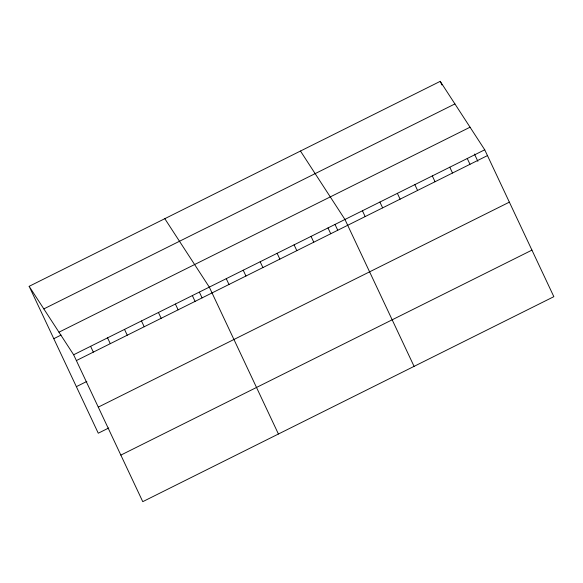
<?xml version="1.0" encoding="UTF-8"?>
<svg xmlns="http://www.w3.org/2000/svg" width="583" height="583" viewBox="0 0 583 583"><rect width="100%" height="100%" fill="white"/><g stroke="black" fill="none" stroke-linecap="round" stroke-linejoin="round"><path stroke-width="0.87" d="M29.15 286.326L440.238 81.343L484.728 149.787L553.85 296.674L142.762 501.657L73.64 354.77L29.15 286.326L98.272 433.213L108.766 427.98M43.834 308.91L454.922 103.927M58.963 332.186L470.051 127.203M53.789 338.687L61.055 335.065M73.64 354.77L484.728 149.787M76.373 360.578L487.461 155.595M76.358 386.66L86.86 381.42M98.287 407.131L509.367 202.148M120.856 455.104L531.944 250.114M300.464 151.033L344.961 219.485L414.083 366.364M164.807 218.683L209.304 287.127L278.419 434.014M440.238 81.343L441.943 84.972M474.438 154.029L477.885 161.345M467.26 158.496L469.993 164.304M449.785 167.212L452.517 173.02M432.316 175.92L435.049 181.728M414.848 184.636L417.581 190.444M397.373 193.345L400.106 199.153M379.905 202.061L382.637 207.861M362.429 210.769L365.162 216.577M335.057 224.535L337.732 230.227M328.003 227.938L330.736 233.747M311.045 236.392L313.778 242.2M294.087 244.845L296.82 250.654M277.129 253.306L279.862 259.107M260.171 261.76L262.904 267.568M243.22 270.213L245.946 276.021M226.262 278.674L228.995 284.475M199.393 292.185L202.075 297.877M192.346 295.581L195.079 301.389M175.388 304.034L178.121 309.843M158.43 312.495L161.163 318.303M141.472 320.949L144.205 326.757M124.514 329.402L127.247 335.21M107.556 337.863L110.289 343.664M90.598 346.317L93.331 352.125"/></g></svg>
